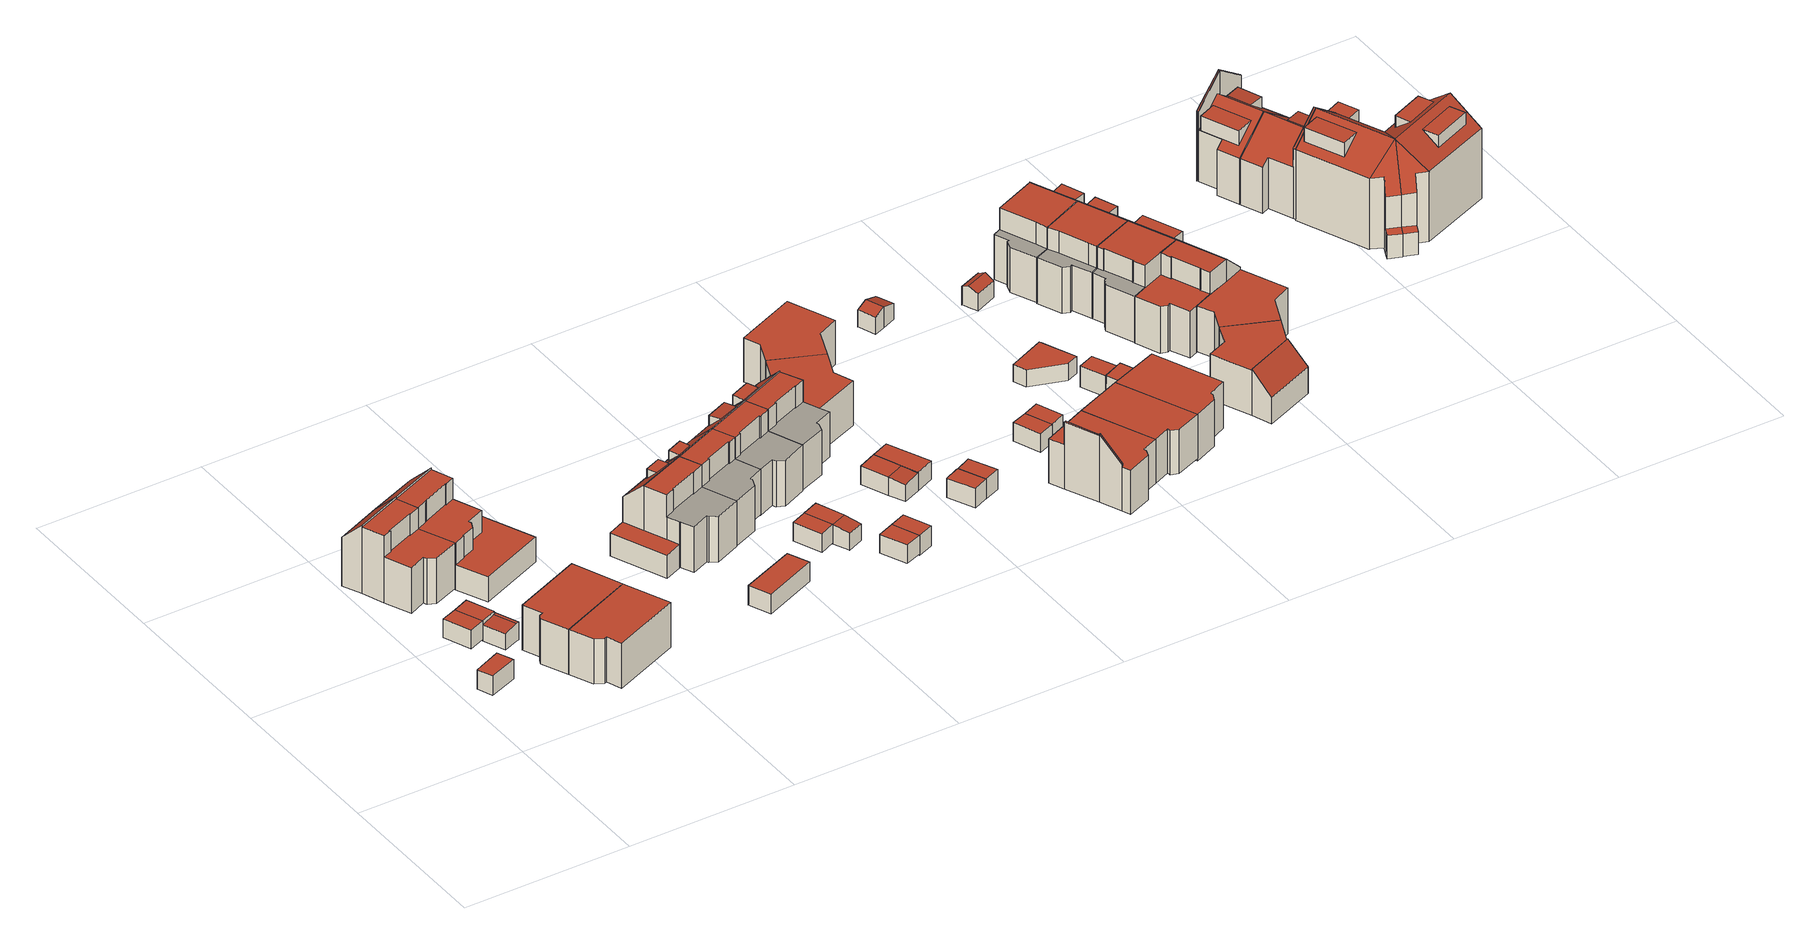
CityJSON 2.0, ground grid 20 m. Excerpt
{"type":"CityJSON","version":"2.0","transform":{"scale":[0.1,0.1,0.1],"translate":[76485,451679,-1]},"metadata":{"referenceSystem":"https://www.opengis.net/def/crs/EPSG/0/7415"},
"CityObjects":{
"building1":{"type":"Building","attributes":{"Volume":17.72,"Dakoppervlakte":7.4,"Muuroppervlakte":27.18,"Vloeroppervlakte":7.4,"hoogte_Z_max_in_m_NAP":2.68,"GEB_DOEL":"onbekend","dateOfConstruction":"1982-01-01","measuredHeight":2.39},"geometry":[{"type":"Solid","lod":"2","boundaries":[[[[0,1,2,3]],[[4,5,6,7]],[[3,4,7,0]],[[3,2,5,4]],[[1,6,5,2]],[[0,7,6,1]]]],"semantics":{"surfaces":[{"type":"GroundSurface"},{"type":"RoofSurface"},{"type":"WallSurface"}],"values":[[0,1,2,2,2,2]]}}]},
"building2":{"type":"Building","attributes":{"Volume":16.77,"Dakoppervlakte":7.09,"Muuroppervlakte":26.1,"Vloeroppervlakte":7.09,"hoogte_Z_max_in_m_NAP":2.85,"GEB_DOEL":"onbekend","dateOfConstruction":"1982-01-01","measuredHeight":2.37},"geometry":[{"type":"Solid","lod":"2","boundaries":[[[[8,9,10,11]],[[12,13,14,15]],[[8,11,13,12]],[[11,10,14,13]],[[14,10,9,15]],[[8,12,15,9]]]],"semantics":{"surfaces":[{"type":"GroundSurface"},{"type":"RoofSurface"},{"type":"WallSurface"}],"values":[[0,1,2,2,2,2]]}}]},
"building3":{"type":"Building","attributes":{"Volume":32.86,"Dakoppervlakte":13.77,"Muuroppervlakte":42.15,"Vloeroppervlakte":13.72,"hoogte_Z_max_in_m_NAP":2.85,"GEB_DOEL":"onbekend","dateOfConstruction":"1982-01-01","measuredHeight":2.59},"geometry":[{"type":"Solid","lod":"2","boundaries":[[[[16,17,18,19,20,21,22,23]],[[24,25,15,14]],[[26,27,28,29,30]],[[31,32,26,30]],[[16,15,25,17]],[[16,23,31,14,15]],[[32,31,23,22]],[[27,26,32,22,21,20]],[[20,19,28,27]],[[19,18,29,28]],[[29,24,14,31,30]],[[24,29,18,17,25]]]],"semantics":{"surfaces":[{"type":"GroundSurface"},{"type":"RoofSurface"},{"type":"WallSurface"}],"values":[[0,1,1,1,2,2,2,2,2,2,2,2]]}}]},
"building4":{"type":"Building","attributes":{"Volume":387.32,"Dakoppervlakte":62.64,"Muuroppervlakte":218.38,"Vloeroppervlakte":56.43,"hoogte_Z_max_in_m_NAP":8.89,"GEB_DOEL":"woonfunctie","dateOfConstruction":"1982-01-01","measuredHeight":8.46},"geometry":[{"type":"Solid","lod":"2","boundaries":[[[[33,34,35,36,37,38,39,40,41,42,43]],[[44,45,46,47,48,49,50,51,52,53,54]],[[55,56,57,58,59,60,61,62]],[[63,64,65,66]],[[43,42,52,51]],[[42,41,53,52]],[[47,36,35,48]],[[49,48,35,34]],[[43,51,50,33]],[[58,57,53,41,40]],[[60,59,37,36,47]],[[66,58,40,39,63]],[[63,39,38,64]],[[38,37,59,65,64]],[[66,65,59,58]],[[61,60,47,46]],[[61,46,45,62]],[[44,55,62,45]],[[55,44,54,56]],[[53,57,56,54]],[[34,33,50,49]]]],"semantics":{"surfaces":[{"type":"GroundSurface"},{"type":"RoofSurface"},{"type":"WallSurface"}],"values":[[0,1,1,1,2,2,2,2,2,2,2,2,2,2,2,2,2,2,2,2,2]]}}]},
"building5":{"type":"Building","attributes":{"Volume":339.16,"Dakoppervlakte":59.83,"Muuroppervlakte":181.78,"Vloeroppervlakte":59.83,"hoogte_Z_max_in_m_NAP":5.83,"GEB_DOEL":"woonfunctie","dateOfConstruction":"1982-01-01","measuredHeight":5.67},"geometry":[{"type":"Solid","lod":"2","boundaries":[[[[67,68,69,70,71,72,73]],[[74,75,76,77,78,79,80]],[[73,72,75,74]],[[72,71,76,75]],[[78,77,70,69]],[[69,68,79,78]],[[68,67,80,79]],[[80,67,73,74]],[[71,70,77,76]]]],"semantics":{"surfaces":[{"type":"GroundSurface"},{"type":"RoofSurface"},{"type":"WallSurface"}],"values":[[0,1,2,2,2,2,2,2,2]]}}]},
"building6":{"type":"Building","attributes":{"Volume":310.68,"Dakoppervlakte":54.98,"Muuroppervlakte":174.07,"Vloeroppervlakte":54.98,"hoogte_Z_max_in_m_NAP":5.83,"GEB_DOEL":"woonfunctie","dateOfConstruction":"1982-01-01","measuredHeight":5.65},"geometry":[{"type":"Solid","lod":"2","boundaries":[[[[81,67,73,82,83,84,85]],[[80,86,87,88,89,90,74]],[[84,83,89,88]],[[83,82,90,89]],[[67,80,74,73]],[[67,81,86,80]],[[81,85,87,86]],[[84,88,87,85]],[[73,74,90,82]]]],"semantics":{"surfaces":[{"type":"GroundSurface"},{"type":"RoofSurface"},{"type":"WallSurface"}],"values":[[0,1,2,2,2,2,2,2,2]]}}]},
"building7":{"type":"Building","attributes":{"Volume":600.62,"Dakoppervlakte":126.19,"Muuroppervlakte":268.01,"Vloeroppervlakte":119.68,"hoogte_Z_max_in_m_NAP":8.89,"GEB_DOEL":"woonfunctie","dateOfConstruction":"1982-01-01","measuredHeight":8.6},"geometry":[{"type":"Solid","lod":"2","boundaries":[[[[91,92,93,94,95,96,97,98,99,100,101]],[[102,103,104,105,106,107,108,109,110,111,112,113,114]],[[115,116,117,118,53,119,120,121,122,123,124,125,126]],[[127,128,129,130,58,57,131,132]],[[133,134,135,136,137,138]],[[66,139,140,63]],[[104,97,96,105]],[[106,105,96,95,135]],[[114,100,99,102]],[[99,98,103,102]],[[97,104,103,98]],[[101,100,114,119,53]],[[91,101,53,57,58]],[[93,137,136,94]],[[135,95,94,136]],[[63,140,137,93,92]],[[138,137,140,139,130]],[[130,129,126,133,138]],[[66,58,130,139]],[[53,118,131,57]],[[131,118,117,132]],[[132,117,116,127]],[[116,115,128,127]],[[126,129,128,115]],[[106,135,134,107]],[[124,109,108,125]],[[114,113,120,119]],[[120,113,112,121]],[[121,112,111,122]],[[122,111,110,123]],[[124,123,110,109]],[[133,126,125,108,107,134]],[[92,91,58,66,63]]]],"semantics":{"surfaces":[{"type":"GroundSurface"},{"type":"RoofSurface"},{"type":"WallSurface"}],"values":[[0,1,1,1,1,1,2,2,2,2,2,2,2,2,2,2,2,2,2,2,2,2,2,2,2,2,2,2,2,2,2,2,2]]}}]},
"building8":{"type":"Building","attributes":{"Volume":453.38,"Dakoppervlakte":53.26,"Muuroppervlakte":236.18,"Vloeroppervlakte":75.16,"hoogte_Z_max_in_m_NAP":8.62,"GEB_DOEL":"woonfunctie","dateOfConstruction":"1982-01-01","measuredHeight":8.49},"children":["building8-1"],"geometry":[{"type":"Solid","lod":"2","boundaries":[[[[141,142,143,144,145,146,147,148,149,150,151,152,153]],[[154,155,156,157,158,159,160,161]],[[162,163,164,165],[166,167,168,169]],[[170,171,172,173,174,175]],[[176,177,178,179,180,181,182,183,184,185,186,187,188]],[[145,144,176,188,173]],[[177,176,144,143]],[[143,142,178,177]],[[178,142,141,179]],[[141,153,180,179]],[[180,153,152,181]],[[152,151,182,181]],[[150,149,163,162,154]],[[163,149,148,170,164]],[[147,171,170,148]],[[171,147,146,172]],[[145,173,172,146]],[[155,165,164,170,175]],[[175,174,187,156,155]],[[162,165,155,154]],[[187,174,173,188]],[[159,184,183,160]],[[183,182,161,160]],[[186,157,156,187]],[[186,185,158,157]],[[159,158,185,184]],[[161,182,151,150,154]],[[166,169,189,190]],[[189,169,168]],[[190,189,168,167]],[[167,166,190]]]],"semantics":{"surfaces":[{"type":"GroundSurface"},{"type":"RoofSurface"},{"type":"OuterFloorSurface"},{"type":"WallSurface"}],"values":[[0,1,1,1,2,3,3,3,3,3,3,3,3,3,3,3,3,3,3,3,3,3,3,3,3,3,3,1,3,3,3]]}}]},
"building8-1":{"type":"BuildingInstallation","attributes":{"relationToConstruction":"outside"},"parents":["building8"],"geometry":[{"type":"MultiSurface","lod":"2","boundaries":[[[166,169,189,190]],[[189,169,168]],[[190,189,168,167]],[[167,166,190]]],"semantics":{"surfaces":[{"type":"RoofSurface"},{"type":"WallSurface"}],"values":[0,1,1,1]}}]},
"building9":{"type":"Building","attributes":{"Volume":45.9,"Dakoppervlakte":19.11,"Muuroppervlakte":46.59,"Vloeroppervlakte":19.11,"hoogte_Z_max_in_m_NAP":2.54,"GEB_DOEL":"onbekend","dateOfConstruction":"2011-01-01","measuredHeight":2.4},"geometry":[{"type":"Solid","lod":"2","boundaries":[[[[191,192,193,194]],[[195,196,197,198]],[[193,198,197,194]],[[198,193,192,195]],[[191,196,195,192]],[[191,194,197,196]]]],"semantics":{"surfaces":[{"type":"GroundSurface"},{"type":"RoofSurface"},{"type":"WallSurface"}],"values":[[0,1,2,2,2,2]]}}]},
"building10":{"type":"Building","attributes":{"Volume":380.04,"Dakoppervlakte":34.29,"Muuroppervlakte":215.53,"Vloeroppervlakte":55.4,"hoogte_Z_max_in_m_NAP":8.62,"GEB_DOEL":"woonfunctie","dateOfConstruction":"1982-01-01","measuredHeight":8.45},"children":["building10-1"],"geometry":[{"type":"Solid","lod":"2","boundaries":[[[[199,200,201,202,203,204,205,206,207,208,209]],[[210,154,161,211,212,213,214,215]],[[216,163,162,217],[218,219,220,221]],[[182,181,222,223,224,225,226,227,228,229,230]],[[223,208,207,224]],[[225,224,207,206]],[[206,205,226,225]],[[200,199,181,182]],[[223,222,209,208]],[[215,226,205,204,210]],[[182,161,154,201,200]],[[217,210,204,203,216]],[[202,163,216,203]],[[162,163,202,201,154]],[[162,154,210,217]],[[228,227,214,213]],[[214,227,226,215]],[[182,230,211,161]],[[211,230,229,212]],[[213,212,229,228]],[[199,209,222,181]],[[219,218,231,232]],[[218,221,231]],[[232,231,221,220]],[[220,219,232]]]],"semantics":{"surfaces":[{"type":"GroundSurface"},{"type":"RoofSurface"},{"type":"OuterFloorSurface"},{"type":"WallSurface"}],"values":[[0,1,1,2,3,3,3,3,3,3,3,3,3,3,3,3,3,3,3,3,3,1,3,3,3]]}}]},
"building10-1":{"type":"BuildingInstallation","attributes":{"relationToConstruction":"outside"},"parents":["building10"],"geometry":[{"type":"MultiSurface","lod":"2","boundaries":[[[219,218,231,232]],[[218,221,231]],[[232,231,221,220]],[[220,219,232]]],"semantics":{"surfaces":[{"type":"RoofSurface"},{"type":"WallSurface"}],"values":[0,1,1,1]}}]},
"building11":{"type":"Building","attributes":{"Volume":16.84,"Dakoppervlakte":7.26,"Muuroppervlakte":25.98,"Vloeroppervlakte":7.26,"hoogte_Z_max_in_m_NAP":2.52,"GEB_DOEL":"onbekend","dateOfConstruction":"1982-01-01","measuredHeight":2.32},"geometry":[{"type":"Solid","lod":"2","boundaries":[[[[233,234,235,236]],[[237,238,239,240]],[[233,236,238,237]],[[236,235,239,238]],[[234,240,239,235]],[[234,233,237,240]]]],"semantics":{"surfaces":[{"type":"GroundSurface"},{"type":"RoofSurface"},{"type":"WallSurface"}],"values":[[0,1,2,2,2,2]]}}]},
"building12":{"type":"Building","attributes":{"Volume":26.54,"Dakoppervlakte":11.54,"Muuroppervlakte":35.13,"Vloeroppervlakte":11.49,"hoogte_Z_max_in_m_NAP":2.52,"GEB_DOEL":"onbekend","dateOfConstruction":"1982-01-01","measuredHeight":2.38},"geometry":[{"type":"Solid","lod":"2","boundaries":[[[[241,242,243,244,245,246,247]],[[238,237,248,249]],[[250,251,252,248,237]],[[246,238,249,247]],[[246,245,237,238]],[[249,248,241,247]],[[243,251,250,237,245,244]],[[242,252,251,243]],[[241,248,252,242]]]],"semantics":{"surfaces":[{"type":"GroundSurface"},{"type":"RoofSurface"},{"type":"WallSurface"}],"values":[[0,1,1,2,2,2,2,2,2]]}}]},
"building13":{"type":"Building","attributes":{"Volume":382.36,"Dakoppervlakte":32.02,"Muuroppervlakte":216.3,"Vloeroppervlakte":55.36,"hoogte_Z_max_in_m_NAP":8.62,"GEB_DOEL":"woonfunctie","dateOfConstruction":"1982-01-01","measuredHeight":8.48},"children":["building13-1"],"geometry":[{"type":"Solid","lod":"2","boundaries":[[[[253,254,255,256,257,258,259,260,261,262,263]],[[264,210,215,265,266,267,268,269]],[[270,271,216,217],[272,273,274,275]],[[276,277,278,279,280,281,226,225,282,283,284]],[[226,254,253,225]],[[253,263,282,225]],[[263,262,283,282]],[[284,283,262,261]],[[260,259,277,276]],[[259,258,264,269,277]],[[255,254,226,215,210]],[[256,216,271,257]],[[210,217,216,256,255]],[[270,264,258,257,271]],[[210,264,270,217]],[[267,279,278,268]],[[278,277,269,268]],[[215,226,281,265]],[[280,266,265,281]],[[279,267,266,280]],[[261,260,276,284]],[[272,275,285,286]],[[285,275,274]],[[286,285,274,273]],[[286,273,272]]]],"semantics":{"surfaces":[{"type":"GroundSurface"},{"type":"RoofSurface"},{"type":"OuterFloorSurface"},{"type":"WallSurface"}],"values":[[0,1,1,2,3,3,3,3,3,3,3,3,3,3,3,3,3,3,3,3,3,1,3,3,3]]}}]},
"building13-1":{"type":"BuildingInstallation","attributes":{"relationToConstruction":"outside"},"parents":["building13"],"geometry":[{"type":"MultiSurface","lod":"2","boundaries":[[[272,275,285,286]],[[285,275,274]],[[286,285,274,273]],[[286,273,272]]],"semantics":{"surfaces":[{"type":"RoofSurface"},{"type":"WallSurface"}],"values":[0,1,1,1]}}]},
"building14":{"type":"Building","attributes":{"Volume":16.42,"Dakoppervlakte":7.15,"Muuroppervlakte":25.33,"Vloeroppervlakte":7.15,"hoogte_Z_max_in_m_NAP":2.66,"GEB_DOEL":"onbekend","dateOfConstruction":"1982-01-01","measuredHeight":2.3},"geometry":[{"type":"Solid","lod":"2","boundaries":[[[[287,288,289,290]],[[291,292,293,294]],[[289,288,294,293]],[[288,287,291,294]],[[290,292,291,287]],[[289,293,292,290]]]],"semantics":{"surfaces":[{"type":"GroundSurface"},{"type":"RoofSurface"},{"type":"WallSurface"}],"values":[[0,1,2,2,2,2]]}}]},
"building15":{"type":"Building","attributes":{"Volume":17.38,"Dakoppervlakte":7.15,"Muuroppervlakte":26.83,"Vloeroppervlakte":7.15,"hoogte_Z_max_in_m_NAP":2.66,"GEB_DOEL":"onbekend","dateOfConstruction":"1982-01-01","measuredHeight":2.43},"geometry":[{"type":"Solid","lod":"2","boundaries":[[[[295,296,297,298]],[[292,291,299,300]],[[292,295,298,291]],[[298,297,299,291]],[[296,300,299,297]],[[296,295,292,300]]]],"semantics":{"surfaces":[{"type":"GroundSurface"},{"type":"RoofSurface"},{"type":"WallSurface"}],"values":[[0,1,2,2,2,2]]}}]},
"building16":{"type":"Building","attributes":{"Volume":394.11,"Dakoppervlakte":33.94,"Muuroppervlakte":217.67,"Vloeroppervlakte":57.88,"hoogte_Z_max_in_m_NAP":8.62,"GEB_DOEL":"woonfunctie","dateOfConstruction":"1982-01-01","measuredHeight":8.39},"children":["building16-1"],"geometry":[{"type":"Solid","lod":"2","boundaries":[[[[301,302,303,304,305,306,307,308,309,310,311,312]],[[313,264,269,314,315,316,317,318]],[[319,271,270,320],[321,322,323,324]],[[325,326,327,328,329,330,331,277,276,332,333,334]],[[304,303,276,277]],[[303,302,332,276]],[[301,333,332,302]],[[333,301,312,334]],[[310,326,325,311]],[[327,326,310,309]],[[318,327,309,308,313]],[[269,264,305,304,277]],[[306,305,264,270,271]],[[320,313,308,307,319]],[[271,319,307,306]],[[264,313,320,270]],[[316,329,328,317]],[[328,327,318,317]],[[277,331,314,269]],[[314,331,330,315]],[[316,315,330,329]],[[312,311,325,334]],[[335,322,321,336]],[[321,324,336]],[[335,336,324,323]],[[323,322,335]]]],"semantics":{"surfaces":[{"type":"GroundSurface"},{"type":"RoofSurface"},{"type":"OuterFloorSurface"},{"type":"WallSurface"}],"values":[[0,1,1,2,3,3,3,3,3,3,3,3,3,3,3,3,3,3,3,3,3,3,1,3,3,3]]}}]},
"building16-1":{"type":"BuildingInstallation","attributes":{"relationToConstruction":"outside"},"parents":["building16"],"geometry":[{"type":"MultiSurface","lod":"2","boundaries":[[[335,322,321,336]],[[321,324,336]],[[335,336,324,323]],[[323,322,335]]],"semantics":{"surfaces":[{"type":"RoofSurface"},{"type":"WallSurface"}],"values":[0,1,1,1]}}]},
"building17":{"type":"Building","attributes":{"Volume":29.9,"Dakoppervlakte":13.09,"Muuroppervlakte":35.91,"Vloeroppervlakte":13.07,"hoogte_Z_max_in_m_NAP":2.52,"GEB_DOEL":"onbekend","dateOfConstruction":"1982-01-01","measuredHeight":2.32},"geometry":[{"type":"Solid","lod":"2","boundaries":[[[[337,338,339,340,341,342]],[[343,344,345,346]],[[345,344,347,348]],[[342,343,346,337]],[[343,342,341,344]],[[338,337,346,345]],[[348,347,340,339]],[[338,345,348,339]],[[341,340,347,344]]]],"semantics":{"surfaces":[{"type":"GroundSurface"},{"type":"RoofSurface"},{"type":"WallSurface"}],"values":[[0,1,1,2,2,2,2,2,2]]}}]},
"building18":{"type":"Building","attributes":{"Volume":30.19,"Dakoppervlakte":13.08,"Muuroppervlakte":36.45,"Vloeroppervlakte":13.08,"hoogte_Z_max_in_m_NAP":2.52,"GEB_DOEL":"onbekend","dateOfConstruction":"1982-01-01","measuredHeight":2.31},"geometry":[{"type":"Solid","lod":"2","boundaries":[[[[349,350,339,337]],[[351,346,352,353]],[[337,346,351,349]],[[337,339,352,346]],[[350,353,352,339]],[[353,350,349,351]]]],"semantics":{"surfaces":[{"type":"GroundSurface"},{"type":"RoofSurface"},{"type":"WallSurface"}],"values":[[0,1,2,2,2,2]]}}]},
"building19":{"type":"Building","attributes":{"Volume":305.31,"Dakoppervlakte":54.84,"Muuroppervlakte":170.01,"Vloeroppervlakte":54.84,"hoogte_Z_max_in_m_NAP":5.84,"GEB_DOEL":"woonfunctie","dateOfConstruction":"1982-01-01","measuredHeight":5.57},"geometry":[{"type":"Solid","lod":"2","boundaries":[[[[354,355,356,357,358,359,360]],[[361,362,363,364,365,326,366]],[[357,356,365,364]],[[365,356,355,326]],[[354,360,361,366]],[[359,362,361,360]],[[358,363,362,359]],[[357,364,363,358]],[[355,354,366,326]]]],"semantics":{"surfaces":[{"type":"GroundSurface"},{"type":"RoofSurface"},{"type":"WallSurface"}],"values":[[0,1,2,2,2,2,2,2,2]]}}]},
"building20":{"type":"Building","attributes":{"Volume":16.85,"Dakoppervlakte":7.02,"Muuroppervlakte":26.38,"Vloeroppervlakte":7.02,"hoogte_Z_max_in_m_NAP":2.66,"GEB_DOEL":"onbekend","dateOfConstruction":"1982-01-01","measuredHeight":2.4},"geometry":[{"type":"Solid","lod":"2","boundaries":[[[[367,368,369,370,371,372]],[[373,374,375,376,377,378]],[[377,369,368,367,373,378]],[[372,374,373,367]],[[374,372,371,370,376,375]],[[370,369,377,376]]]],"semantics":{"surfaces":[{"type":"GroundSurface"},{"type":"RoofSurface"},{"type":"WallSurface"}],"values":[[0,1,2,2,2,2]]}}]},
"building21":{"type":"Building","attributes":{"Volume":16.94,"Dakoppervlakte":7.02,"Muuroppervlakte":26.53,"Vloeroppervlakte":7.02,"hoogte_Z_max_in_m_NAP":2.66,"GEB_DOEL":"onbekend","dateOfConstruction":"1982-01-01","measuredHeight":2.42},"geometry":[{"type":"Solid","lod":"2","boundaries":[[[[379,380,381,382]],[[374,373,383,384]],[[379,382,373,374]],[[382,381,383,373]],[[380,384,383,381]],[[379,374,384,380]]]],"semantics":{"surfaces":[{"type":"GroundSurface"},{"type":"RoofSurface"},{"type":"WallSurface"}],"values":[[0,1,2,2,2,2]]}}]},
"building22":{"type":"Building","attributes":{"Volume":322.24,"Dakoppervlakte":57.71,"Muuroppervlakte":175.65,"Vloeroppervlakte":57.71,"hoogte_Z_max_in_m_NAP":5.84,"GEB_DOEL":"woonfunctie","dateOfConstruction":"1982-01-01","measuredHeight":5.58},"geometry":[{"type":"Solid","lod":"2","boundaries":[[[[385,386,387,359,358,388,389]],[[390,363,362,391,392,393,394]],[[388,358,363,390]],[[358,359,362,363]],[[392,391,387,386]],[[392,386,385,393]],[[389,394,393,385]],[[388,390,394,389]],[[387,391,362,359]]]],"semantics":{"surfaces":[{"type":"GroundSurface"},{"type":"RoofSurface"},{"type":"WallSurface"}],"values":[[0,1,2,2,2,2,2,2,2]]}}]},
"building23":{"type":"Building","attributes":{"Volume":320.82,"Dakoppervlakte":57.46,"Muuroppervlakte":208.79,"Vloeroppervlakte":57.33,"hoogte_Z_max_in_m_NAP":8.81,"GEB_DOEL":"woonfunctie","dateOfConstruction":"1982-01-01","measuredHeight":8.55},"geometry":[{"type":"Solid","lod":"2","boundaries":[[[[395,396,397,398,399,400,401,402,403,404]],[[405,406,407,408,409,410,411,412,413,414,415,416]],[[417,418,419,420]],[[421,422,423,424]],[[410,398,397,411]],[[411,397,396,412]],[[404,403,405,416]],[[402,401,407,406]],[[407,401,400,408]],[[400,399,409,408]],[[398,410,409,399]],[[412,396,395,420,419]],[[404,416,421,424,420,395]],[[423,417,420,424]],[[417,414,413,418]],[[413,412,419,418]],[[416,415,422,421]],[[422,415,414,417,423]],[[406,405,403,402]]]],"semantics":{"surfaces":[{"type":"GroundSurface"},{"type":"RoofSurface"},{"type":"WallSurface"}],"values":[[0,1,1,1,2,2,2,2,2,2,2,2,2,2,2,2,2,2,2]]}}]},
"building24":{"type":"Building","attributes":{"Volume":15.96,"Dakoppervlakte":6.8,"Muuroppervlakte":25.31,"Vloeroppervlakte":6.8,"hoogte_Z_max_in_m_NAP":2.64,"GEB_DOEL":"onbekend","dateOfConstruction":"1982-01-01","measuredHeight":2.35},"geometry":[{"type":"Solid","lod":"2","boundaries":[[[[425,426,427,428]],[[429,430,431,432]],[[428,430,429,425]],[[428,427,431,430]],[[426,432,431,427]],[[426,425,429,432]]]],"semantics":{"surfaces":[{"type":"GroundSurface"},{"type":"RoofSurface"},{"type":"WallSurface"}],"values":[[0,1,2,2,2,2]]}}]},
"building25":{"type":"Building","attributes":{"Volume":16.03,"Dakoppervlakte":6.8,"Muuroppervlakte":25.44,"Vloeroppervlakte":6.8,"hoogte_Z_max_in_m_NAP":2.64,"GEB_DOEL":"onbekend","dateOfConstruction":"1982-01-01","measuredHeight":2.36},"geometry":[{"type":"Solid","lod":"2","boundaries":[[[[433,434,425,428]],[[430,429,435,436]],[[428,430,436,433]],[[430,428,425,429]],[[434,435,429,425]],[[433,436,435,434]]]],"semantics":{"surfaces":[{"type":"GroundSurface"},{"type":"RoofSurface"},{"type":"WallSurface"}],"values":[[0,1,2,2,2,2]]}}]},
"building26":{"type":"Building","attributes":{"Volume":325.6,"Dakoppervlakte":58.6,"Muuroppervlakte":177.27,"Vloeroppervlakte":58.6,"hoogte_Z_max_in_m_NAP":5.81,"GEB_DOEL":"woonfunctie","dateOfConstruction":"1982-01-01","measuredHeight":5.56},"geometry":[{"type":"Solid","lod":"2","boundaries":[[[[437,399,398,438,439,440,441]],[[409,442,443,444,445,446,410]],[[438,398,410,446]],[[398,399,409,410]],[[437,441,443,442]],[[443,441,440,444]],[[440,439,445,444]],[[438,446,445,439]],[[399,437,442,409]]]],"semantics":{"surfaces":[{"type":"GroundSurface"},{"type":"RoofSurface"},{"type":"WallSurface"}],"values":[[0,1,2,2,2,2,2,2,2]]}}]},
"building27":{"type":"Building","attributes":{"Volume":16.16,"Dakoppervlakte":7.47,"Muuroppervlakte":23.5,"Vloeroppervlakte":7.09,"hoogte_Z_max_in_m_NAP":2.7,"GEB_DOEL":"onbekend","dateOfConstruction":"1982-01-01","measuredHeight":2.55},"geometry":[{"type":"Solid","lod":"2","boundaries":[[[[447,448,449,450,451,452,453,454]],[[455,456,457,458,459]],[[458,460,461,462,459]],[[462,461,460,449,448,447]],[[457,456,455,453,452,451]],[[450,458,457,451]],[[459,462,447,454,453,455]],[[450,449,460,458]]]],"semantics":{"surfaces":[{"type":"GroundSurface"},{"type":"RoofSurface"},{"type":"WallSurface"}],"values":[[0,1,1,2,2,2,2,2]]}}]},
"building28":{"type":"Building","attributes":{"Volume":36.25,"Dakoppervlakte":17.1,"Muuroppervlakte":35.89,"Vloeroppervlakte":17.1,"hoogte_Z_max_in_m_NAP":2.24,"GEB_DOEL":"onbekend","dateOfConstruction":"1982-01-01","measuredHeight":2.12},"geometry":[{"type":"Solid","lod":"2","boundaries":[[[[463,464,465,466,467,468,469]],[[470,471,472,473,474,475,476]],[[474,473,472,465,464,463]],[[463,469,475,474]],[[469,468,476,475]],[[468,467,470,476]],[[472,471,470,467,466,465]]]],"semantics":{"surfaces":[{"type":"GroundSurface"},{"type":"RoofSurface"},{"type":"WallSurface"}],"values":[[0,1,2,2,2,2,2]]}}]},
"building29":{"type":"Building","attributes":{"Volume":392.2,"Dakoppervlakte":76.66,"Muuroppervlakte":225.55,"Vloeroppervlakte":76.66,"hoogte_Z_max_in_m_NAP":5.81,"GEB_DOEL":"woonfunctie","dateOfConstruction":"1982-01-01","measuredHeight":5.78},"geometry":[{"type":"Solid","lod":"2","boundaries":[[[[477,478,479,480,481,482,483,484,485,486,487,488,489]],[[490,491,446,445,492,493,494]],[[495,496,497,498]],[[499,500,501,502]],[[486,485,490,494]],[[485,484,497,491,490]],[[445,489,488,492]],[[492,488,487,493]],[[494,493,487,486]],[[479,478,496,495]],[[484,483,501,498,497]],[[481,499,502,482]],[[481,480,500,499]],[[502,501,483,482]],[[479,495,498,501,500,480]],[[491,497,496,478,477,446]],[[446,477,489,445]]]],"semantics":{"surfaces":[{"type":"GroundSurface"},{"type":"RoofSurface"},{"type":"WallSurface"}],"values":[[0,1,1,1,2,2,2,2,2,2,2,2,2,2,2,2,2]]}}]},
"building30":{"type":"Building","attributes":{"Volume":14.01,"Dakoppervlakte":6.39,"Muuroppervlakte":22.51,"Vloeroppervlakte":5.67,"hoogte_Z_max_in_m_NAP":2.79,"GEB_DOEL":"onbekend","dateOfConstruction":"1982-01-01","measuredHeight":2.74},"geometry":[{"type":"Solid","lod":"2","boundaries":[[[[503,504,505,506,507,508,509,510]],[[511,512,513,514]],[[515,516,517,514,513,518]],[[510,516,515,503]],[[512,511,507,506]],[[513,512,506,505]],[[517,516,510,509,508,507,511,514]],[[518,513,505,504,503,515]]]],"semantics":{"surfaces":[{"type":"GroundSurface"},{"type":"RoofSurface"},{"type":"WallSurface"}],"values":[[0,1,1,2,2,2,2,2]]}}]},
"building31":{"type":"Building","attributes":{"Volume":316.41,"Dakoppervlakte":66.3,"Muuroppervlakte":160.21,"Vloeroppervlakte":59.61,"hoogte_Z_max_in_m_NAP":5.81,"GEB_DOEL":"woonfunctie","dateOfConstruction":"1982-01-01","measuredHeight":5.81},"geometry":[{"type":"Solid","lod":"2","boundaries":[[[[519,520,521,522,523,524,525,526,527,528]],[[529,530,531,532,533,534,535,536]],[[537,538,539,540]],[[530,529,523,522]],[[522,521,531,530]],[[535,534,526,525]],[[535,525,524,536]],[[537,540,527,526,534]],[[538,533,519,528,539]],[[540,539,528,527]],[[537,534,533,538]],[[523,529,536,524]],[[521,520,519,533,532,531]]]],"semantics":{"surfaces":[{"type":"GroundSurface"},{"type":"RoofSurface"},{"type":"WallSurface"}],"values":[[0,1,1,2,2,2,2,2,2,2,2,2,2]]}}]},
"building32":{"type":"Building","attributes":{"Volume":434.85,"Dakoppervlakte":48.04,"Muuroppervlakte":233.2,"Vloeroppervlakte":57.14,"hoogte_Z_max_in_m_NAP":8.41,"GEB_DOEL":"woonfunctie","dateOfConstruction":"1982-01-01","measuredHeight":8.45},"children":["building32-1"],"geometry":[{"type":"Solid","lod":"2","boundaries":[[[[541,542,543,544,545,546,547,548,549,550,551]],[[552,553,554,555,556]],[[557,558,559,560],[561,562,563,564]],[[565,566,567,568,569,570,571,572]],[[565,552,556,543,542]],[[547,546,555,554,571]],[[542,541,566,565]],[[567,551,550,568]],[[568,550,549,569]],[[569,549,548,570]],[[571,570,548,547]],[[572,553,552,565]],[[553,572,571,554]],[[556,560,559,544,543]],[[546,545,558,557,555]],[[559,558,545,544]],[[560,556,555,557]],[[541,551,567,566]],[[573,574,561,564]],[[573,563,562,574]],[[562,561,574]],[[573,564,563]]]],"semantics":{"surfaces":[{"type":"GroundSurface"},{"type":"RoofSurface"},{"type":"OuterFloorSurface"},{"type":"WallSurface"}],"values":[[0,1,1,2,3,3,3,3,3,3,3,3,3,3,3,3,3,3,1,3,3,3]]}}]},
"building32-1":{"type":"BuildingInstallation","attributes":{"relationToConstruction":"outside"},"parents":["building32"],"geometry":[{"type":"MultiSurface","lod":"2","boundaries":[[[573,574,561,564]],[[573,563,562,574]],[[562,561,574]],[[573,564,563]]],"semantics":{"surfaces":[{"type":"RoofSurface"},{"type":"WallSurface"}],"values":[0,1,1,1]}}]},
"building33":{"type":"Building","attributes":{"Volume":449.97,"Dakoppervlakte":50,"Muuroppervlakte":237.85,"Vloeroppervlakte":58.7,"hoogte_Z_max_in_m_NAP":8.41,"GEB_DOEL":"woonfunctie","dateOfConstruction":"1982-01-01","measuredHeight":8.49},"children":["building33-1"],"geometry":[{"type":"Solid","lod":"2","boundaries":[[[[575,576,577,578,579,580,581,582,583,584,585]],[[586,587,588,589,555,554]],[[590,591,558,557],[592,593,594,595]],[[571,570,596,597,598,599,600,601,602]],[[554,555,575,585,571]],[[579,578,589,588,600]],[[570,571,585,584]],[[583,596,570,584]],[[582,581,598,597]],[[598,581,580,599]],[[580,579,600,599]],[[602,586,554,571]],[[586,602,601,587]],[[600,588,587,601]],[[577,576,558,591]],[[555,557,558,576,575]],[[578,577,591,590,589]],[[557,555,589,590]],[[596,583,582,597]],[[603,604,595,594]],[[603,593,592,604]],[[592,595,604]],[[603,594,593]]]],"semantics":{"surfaces":[{"type":"GroundSurface"},{"type":"RoofSurface"},{"type":"OuterFloorSurface"},{"type":"WallSurface"}],"values":[[0,1,1,2,3,3,3,3,3,3,3,3,3,3,3,3,3,3,3,1,3,3,3]]}}]},
"building33-1":{"type":"BuildingInstallation","attributes":{"relationToConstruction":"outside"},"parents":["building33"],"geometry":[{"type":"MultiSurface","lod":"2","boundaries":[[[603,604,595,594]],[[603,593,592,604]],[[592,595,604]],[[603,594,593]]],"semantics":{"surfaces":[{"type":"RoofSurface"},{"type":"WallSurface"}],"values":[0,1,1,1]}}]},
"building34":{"type":"Building","attributes":{"Volume":444.36,"Dakoppervlakte":42.58,"Muuroppervlakte":235.06,"Vloeroppervlakte":57.73,"hoogte_Z_max_in_m_NAP":8.41,"GEB_DOEL":"woonfunctie","dateOfConstruction":"1982-01-01","measuredHeight":8.48},"children":["building34-1"],"geometry":[{"type":"Solid","lod":"2","boundaries":[[[[605,580,579,578,577,606,607,608,609,610,611]],[[589,588,612,613,614,615,616,617]],[[618,619,591,590],[620,621,622,623]],[[599,624,625,626,627,628,629,630,631,632,600]],[[588,589,578,579,600]],[[616,628,608,607,617]],[[625,611,610,626]],[[610,609,627,626]],[[579,580,599,600]],[[580,605,624,599]],[[611,625,624,605]],[[632,612,588,600]],[[632,631,613,612]],[[613,631,630,614]],[[630,629,615,614]],[[628,616,615,629]],[[619,618,617,607,606]],[[606,577,591,619]],[[589,590,591,577,578]],[[590,589,617,618]],[[608,628,627,609]],[[623,622,633,634]],[[633,621,620,634]],[[620,623,634]],[[633,622,621]]]],"semantics":{"surfaces":[{"type":"GroundSurface"},{"type":"RoofSurface"},{"type":"OuterFloorSurface"},{"type":"WallSurface"}],"values":[[0,1,1,2,3,3,3,3,3,3,3,3,3,3,3,3,3,3,3,3,3,1,3,3,3]]}}]},
"building34-1":{"type":"BuildingInstallation","attributes":{"relationToConstruction":"outside"},"parents":["building34"],"geometry":[{"type":"MultiSurface","lod":"2","boundaries":[[[623,622,633,634]],[[633,621,620,634]],[[620,623,634]],[[633,622,621]]],"semantics":{"surfaces":[{"type":"RoofSurface"},{"type":"WallSurface"}],"values":[0,1,1,1]}}]},
"building35":{"type":"Building","attributes":{"Volume":412.27,"Dakoppervlakte":65.76,"Muuroppervlakte":227.31,"Vloeroppervlakte":59.4,"hoogte_Z_max_in_m_NAP":8.41,"GEB_DOEL":"woonfunctie","dateOfConstruction":"1982-01-01","measuredHeight":8.58},"geometry":[{"type":"Solid","lod":"2","boundaries":[[[[635,636,637,638,639,640,641,642,643,644,645,646]],[[647,648,649,650,651,652,653,654,627,655,656,657]],[[658,659,660,661,662,617,663,664]],[[618,665,666,619]],[[654,644,643,627]],[[643,642,655,627]],[[656,655,642,641]],[[641,640,657,656]],[[640,639,647,657]],[[638,637,649,648]],[[662,661,649,637,636]],[[663,617,645,644,654]],[[619,646,645,617,618]],[[636,635,666,665,662]],[[619,666,635,646]],[[618,617,662,665]],[[663,654,653,664]],[[664,653,652,658]],[[658,652,651,659]],[[651,650,660,659]],[[649,661,660,650]],[[648,647,639,638]]]],"semantics":{"surfaces":[{"type":"GroundSurface"},{"type":"RoofSurface"},{"type":"WallSurface"}],"values":[[0,1,1,1,2,2,2,2,2,2,2,2,2,2,2,2,2,2,2,2,2,2]]}}]},
"building36":{"type":"Building","attributes":{"Volume":321.52,"Dakoppervlakte":56.69,"Muuroppervlakte":184.61,"Vloeroppervlakte":56.66,"hoogte_Z_max_in_m_NAP":8.41,"GEB_DOEL":"woonfunctie","dateOfConstruction":"1982-01-01","measuredHeight":8.5},"geometry":[{"type":"MultiSurface","lod":"2","boundaries":[[[667,668,669,670,671,672,673,674]],[[536,675,676,677,678,648,679,529]],[[671,670,529,679]],[[668,675,536,669]],[[668,667,676,675]],[[677,676,667,674]],[[677,674,673,672,648,678]],[[679,648,672,671]],[[678,665,666,677]],[[670,669,536,529]]],"semantics":{"surfaces":[{"type":"GroundSurface"},{"type":"RoofSurface"},{"type":"WallSurface"}],"values":[0,1,2,2,2,2,2,2,2,2]}}]},
"building37":{"type":"Building","attributes":{"Volume":384.81,"Dakoppervlakte":40.67,"Muuroppervlakte":241.73,"Vloeroppervlakte":49.28,"hoogte_Z_max_in_m_NAP":11.68,"GEB_DOEL":"woonfunctie","dateOfConstruction":"1980-01-01","measuredHeight":11.61},"children":["building37-1","building37-2"],"geometry":[{"type":"Solid","lod":"2","boundaries":[[[[680,681,682,683,684,685,686,687,688,689]],[[690,691,692,693,694],[695,696,697,698]],[[699,700,701,691,690,702],[703,704,705,706]],[[707,708,709,710]],[[710,709,711,712]],[[702,682,681,699]],[[701,700,680,689]],[[691,701,689,688]],[[683,711,709,684]],[[712,711,683,682,702]],[[692,687,686,693]],[[709,708,685,684]],[[710,712,702,690,694]],[[694,693,707,710]],[[686,685,708,707,693]],[[688,687,692,691]],[[681,680,700,699]],[[713,714,698,697]],[[713,697,696]],[[713,696,695,714]],[[695,698,714]],[[703,715,716,704]],[[715,706,705,716]],[[716,705,704]],[[703,706,715]]]],"semantics":{"surfaces":[{"type":"GroundSurface"},{"type":"RoofSurface"},{"type":"WallSurface"}],"values":[[0,1,1,1,1,2,2,2,2,2,2,2,2,2,2,2,2,1,2,2,2,1,2,2,2]]}}]},
"building37-1":{"type":"BuildingInstallation","attributes":{"relationToConstruction":"outside"},"parents":["building37"],"geometry":[{"type":"MultiSurface","lod":"2","boundaries":[[[713,714,698,697]],[[713,697,696]],[[713,696,695,714]],[[695,698,714]]],"semantics":{"surfaces":[{"type":"RoofSurface"},{"type":"WallSurface"}],"values":[0,1,1,1]}}]},
"building37-2":{"type":"BuildingInstallation","attributes":{"relationToConstruction":"outside"},"parents":["building37"],"geometry":[{"type":"MultiSurface","lod":"2","boundaries":[[[703,715,716,704]],[[715,706,705,716]],[[716,705,704]],[[703,706,715]]],"semantics":{"surfaces":[{"type":"RoofSurface"},{"type":"WallSurface"}],"values":[0,1,1,1]}}]},
"building38":{"type":"Building","attributes":{"Volume":383,"Dakoppervlakte":54.14,"Muuroppervlakte":243.15,"Vloeroppervlakte":50.26,"hoogte_Z_max_in_m_NAP":11.7,"GEB_DOEL":"woonfunctie","dateOfConstruction":"1980-01-01","measuredHeight":11.6},"children":["building38-1"],"geometry":[{"type":"Solid","lod":"2","boundaries":[[[[688,687,717,718,719,720,721,722,723,689]],[[691,701,724,725,726,727]],[[728,692,691,727],[729,730,731,732]],[[733,734,735,736]],[[737,738,734,733]],[[701,689,723,724]],[[725,722,721,726]],[[728,717,687,692]],[[691,692,687,688]],[[719,718,735,734]],[[736,735,718,717,728]],[[737,726,721,720,738]],[[734,738,720,719]],[[733,736,728,727,726,737]],[[688,689,701,691]],[[724,723,722,725]],[[739,740,731,730]],[[739,729,732,740]],[[740,732,731]],[[730,729,739]]]],"semantics":{"surfaces":[{"type":"GroundSurface"},{"type":"RoofSurface"},{"type":"WallSurface"}],"values":[[0,1,1,1,1,2,2,2,2,2,2,2,2,2,2,2,1,2,2,2]]}}]},
"building38-1":{"type":"BuildingInstallation","attributes":{"relationToConstruction":"outside"},"parents":["building38"],"geometry":[{"type":"MultiSurface","lod":"2","boundaries":[[[739,740,731,730]],[[739,729,732,740]],[[740,732,731]],[[730,729,739]]],"semantics":{"surfaces":[{"type":"RoofSurface"},{"type":"WallSurface"}],"values":[0,1,1,1]}}]},
"building39":{"type":"Building","attributes":{"Volume":752.13,"Dakoppervlakte":80.66,"Muuroppervlakte":339.93,"Vloeroppervlakte":73.95,"hoogte_Z_max_in_m_NAP":11.7,"GEB_DOEL":"woonfunctie","dateOfConstruction":"1980-01-01","measuredHeight":11.66},"children":["building39-1"],"geometry":[{"type":"Solid","lod":"2","boundaries":[[[[741,742,743,744,745,746,747,748,749,750,751,752]],[[753,754,755,756,757]],[[734,755,758,735]],[[759,756,755,734,738],[760,761,762,763]],[[764,765,766,767]],[[758,741,752,735]],[[750,749,759,738]],[[756,759,749,748,747,757]],[[753,757,747,746,766]],[[765,743,742,755,754]],[[764,767,745,744]],[[764,744,743,765]],[[746,745,767,766]],[[753,766,765,754]],[[742,741,758,755]],[[735,752,751,750,738,734]],[[762,761,768,769]],[[768,760,763,769]],[[769,763,762]],[[761,760,768]]]],"semantics":{"surfaces":[{"type":"GroundSurface"},{"type":"RoofSurface"},{"type":"WallSurface"}],"values":[[0,1,1,1,1,2,2,2,2,2,2,2,2,2,2,2,1,2,2,2]]}}]},
"building39-1":{"type":"BuildingInstallation","attributes":{"relationToConstruction":"outside"},"parents":["building39"],"geometry":[{"type":"MultiSurface","lod":"2","boundaries":[[[762,761,768,769]],[[768,760,763,769]],[[769,763,762]],[[761,760,768]]],"semantics":{"surfaces":[{"type":"RoofSurface"},{"type":"WallSurface"}],"values":[0,1,1,1]}}]},
"building40":{"type":"Building","attributes":{"Volume":770.09,"Dakoppervlakte":74.49,"Muuroppervlakte":340.32,"Vloeroppervlakte":75.76,"hoogte_Z_max_in_m_NAP":11.7,"GEB_DOEL":"woonfunctie","dateOfConstruction":"1980-01-01","measuredHeight":11.61},"children":["building40-1","building40-2"],"geometry":[{"type":"Solid","lod":"2","boundaries":[[[[770,771,772,773,774,775,776,777,778,779,780]],[[781,782,783,755],[784,785,786,787]],[[788,758,755,783],[789,790,791,792]],[[754,793,794,781,755]],[[764,795,796,765]],[[775,758,788,776]],[[758,775,774,755]],[[773,765,754,755,774]],[[794,780,779,781]],[[788,783,782,778,777,776]],[[772,771,795,764]],[[795,771,770,796]],[[754,765,796,793]],[[773,772,764,765]],[[779,778,782,781]],[[770,780,794,793,796]],[[797,798,785,784]],[[784,787,797]],[[787,786,798,797]],[[798,786,785]],[[790,799,800,791]],[[799,789,792,800]],[[800,792,791]],[[790,789,799]]]],"semantics":{"surfaces":[{"type":"GroundSurface"},{"type":"RoofSurface"},{"type":"WallSurface"}],"values":[[0,1,1,1,1,2,2,2,2,2,2,2,2,2,2,2,1,2,2,2,1,2,2,2]]}}]},
"building40-1":{"type":"BuildingInstallation","attributes":{"relationToConstruction":"outside"},"parents":["building40"],"geometry":[{"type":"MultiSurface","lod":"2","boundaries":[[[797,798,785,784]],[[784,787,797]],[[787,786,798,797]],[[798,786,785]]],"semantics":{"surfaces":[{"type":"RoofSurface"},{"type":"WallSurface"}],"values":[0,1,1,1]}}]},
"building40-2":{"type":"BuildingInstallation","attributes":{"relationToConstruction":"outside"},"parents":["building40"],"geometry":[{"type":"MultiSurface","lod":"2","boundaries":[[[790,799,800,791]],[[799,789,792,800]],[[800,792,791]],[[790,789,799]]],"semantics":{"surfaces":[{"type":"RoofSurface"},{"type":"WallSurface"}],"values":[0,1,1,1]}}]},
"building41":{"type":"Building","attributes":{"Volume":20.24,"Dakoppervlakte":8.28,"Muuroppervlakte":28.34,"Vloeroppervlakte":8.28,"hoogte_Z_max_in_m_NAP":2.54,"GEB_DOEL":"onbekend","dateOfConstruction":"1980-01-01","measuredHeight":2.44},"geometry":[{"type":"Solid","lod":"2","boundaries":[[[[801,802,803,804,805]],[[806,807,808,809,810]],[[803,802,808,807]],[[802,801,809,808]],[[803,807,806,804]],[[805,804,806,810,809,801]]]],"semantics":{"surfaces":[{"type":"GroundSurface"},{"type":"RoofSurface"},{"type":"WallSurface"}],"values":[[0,1,2,2,2,2]]}}]}
},
"vertices":[
[51,126,13],[59,107,13],[25,94,13],[18,112,13],[18,112,37],[25,94,37],[59,107,37],[51,126,37],
[37,205,15],[56,212,15],[69,180,15],[50,172,15],[37,205,38],[50,172,38],[69,180,38],[56,212,38],
[56,212,13],[75,220,13],[88,188,13],[90,189,13],[101,162,13],[98,161,13],[80,154,13],[69,180,13],[88,188,38],[75,220,38],[98,161,35],[101,162,35],[90,189,35],[88,188,35],[87,187,35],[69,180,33],[80,154,33],
[56,264,14],[54,268,14],[34,259,14],[21,290,14],[11,316,14],[1,339,14],[57,363,14],[67,339,14],[77,313,14],[95,272,14],[65,260,14],[64,309,71],[30,295,71],[31,294,71],[21,290,71],[34,259,71],[54,268,71],[56,264,71],[65,260,71],[95,272,71],[77,313,71],[64,308,71],[64,309,97],[64,308,97],[77,313,97],[67,339,97],[11,316,97],[21,290,97],[31,294,97],[30,295,97],[57,363,74],[1,339,74],[11,316,99],[67,339,99],
[111,84,12],[97,115,12],[100,121,12],[105,123,12],[95,146,12],[177,180,12],[201,122,12],[201,122,68],[177,180,68],[95,146,68],[105,123,68],[100,121,68],[97,115,68],[111,84,68],
[123,56,12],[224,68,12],[143,34,12],[136,52,12],[133,51,12],[123,56,68],[133,51,68],[136,52,68],[143,34,68],[224,68,68],
[67,339,13],[57,363,13],[115,387,13],[136,396,13],[163,332,13],[164,331,13],[167,322,13],[190,268,13],[111,235,13],[95,271,13],[77,313,13],[111,235,44],[190,268,44],[167,322,44],[164,331,44],[163,332,44],[141,323,44],[149,305,44],[127,296,44],[128,293,44],[124,284,44],[109,278,44],[109,277,44],[95,271,44],[124,333,71],[123,334,71],[91,320,71],[90,319,71],[95,271,71],[109,277,71],[109,278,71],[124,284,71],[128,293,71],[127,296,71],[149,305,71],[135,338,71],[123,334,97],[124,333,97],[135,338,97],[125,363,97],[90,319,97],[91,320,97],[135,338,43],[141,323,43],[163,332,43],[136,396,43],[115,387,43],[125,363,43],[125,363,99],[115,387,73],
[339,174,11],[338,176,11],[317,167,11],[310,182,11],[309,182,11],[288,173,11],[261,238,11],[282,247,11],[341,271,11],[351,247,11],[362,222,11],[378,182,11],[348,169,11],[351,247,95],[292,223,95],[303,197,95],[314,202,95],[314,203,95],[348,217,95],[348,216,95],[362,222,95],[351,247,96],[341,271,71],[282,247,71],[292,223,96],[321,243,89],[316,254,77],[335,262,77],[340,250,89],[282,247,40],[261,238,40],[288,173,40],[309,182,40],[303,197,40],[292,223,40],[310,182,68],[317,167,68],[338,176,68],[339,174,68],[348,169,68],[378,182,68],[362,222,68],[348,216,68],[348,217,68],[314,203,68],[314,202,68],[303,197,68],[309,182,68],[335,262,89],[316,254,89],
[343,63,11],[332,89,11],[396,115,11],[407,90,11],[332,89,35],[343,63,35],[407,90,35],[396,115,35],
[378,182,12],[362,222,12],[351,247,12],[341,271,12],[396,294,12],[406,270,12],[417,245,12],[429,215,12],[411,207,12],[412,205,12],[408,194,12],[406,270,95],[374,227,95],[373,228,95],[407,242,95],[408,241,95],[417,245,95],[396,294,71],[406,270,96],[375,265,89],[357,257,89],[352,269,77],[371,277,77],[408,194,68],[412,205,68],[411,207,68],[429,215,68],[417,245,68],[408,241,68],[407,242,68],[373,228,68],[374,227,68],[371,277,89],[352,269,89],
[463,133,12],[445,125,12],[431,158,12],[450,166,12],[463,133,35],[450,166,35],[431,158,35],[445,125,35],
[482,141,11],[490,122,11],[471,114,11],[471,115,11],[463,133,11],[450,166,11],[469,174,11],[482,141,35],[469,174,35],[471,115,32],[471,114,32],[490,122,32],
[429,215,11],[417,245,11],[406,270,11],[396,294,11],[451,317,11],[461,293,11],[472,268,11],[488,228,11],[459,215,11],[450,219,11],[448,223,11],[461,293,95],[425,248,95],[425,249,95],[458,263,95],[459,262,95],[472,268,95],[461,293,96],[451,317,71],[427,287,89],[421,300,75],[447,311,75],[452,297,89],[488,228,68],[472,268,68],[459,262,68],[458,263,68],[425,249,68],[425,248,68],[448,223,68],[450,219,68],[459,215,68],[447,311,88],[421,300,88],
[525,66,14],[505,59,14],[492,90,14],[512,98,14],[525,66,37],[512,98,37],[492,90,37],[505,59,37],
[512,98,12],[531,106,12],[544,74,12],[525,66,12],[544,74,37],[531,106,37],
[522,250,12],[519,240,12],[488,228,12],[472,268,12],[461,293,12],[451,317,12],[508,341,12],[518,317,12],[530,292,12],[538,273,12],[543,262,12],[521,253,12],[518,317,95],[485,273,95],[484,274,95],[518,288,95],[518,287,95],[530,292,95],[508,341,71],[518,317,96],[489,313,89],[465,303,89],[460,316,75],[484,326,75],[543,262,68],[538,273,68],[530,292,68],[518,287,68],[518,288,68],[484,274,68],[485,273,68],[519,240,68],[522,250,68],[521,253,68],[460,316,89],[484,326,89],
[565,214,12],[578,182,12],[586,163,12],[565,154,12],[556,173,12],[543,204,12],[543,204,35],[556,173,35],[578,182,35],[565,214,35],[565,154,33],[586,163,34],
[586,223,12],[608,173,12],[586,223,35],[586,163,35],[608,173,35],
[593,295,13],[538,273,13],[508,341,13],[528,349,13],[538,374,13],[597,350,13],[584,319,13],[584,319,68],[597,350,68],[538,374,68],[528,349,68],[508,341,68],[593,295,68],
[636,113,13],[634,112,13],[618,105,13],[603,136,13],[620,144,13],[622,144,13],[636,113,37],[622,144,37],[620,144,37],[603,136,37],[618,105,37],[634,112,37],
[622,144,12],[640,153,12],[655,121,12],[636,113,12],[655,121,37],[640,153,37],
[613,450,13],[636,395,13],[610,383,13],[549,401,13],[541,420,13],[549,401,68],[610,383,68],[636,395,68],[613,450,68],[541,420,68],
[729,45,13],[712,84,13],[704,101,13],[759,125,13],[795,41,13],[775,33,13],[776,30,13],[773,21,13],[744,9,13],[740,19,13],[744,9,68],[773,21,68],[776,30,68],[775,33,68],[795,41,68],[759,125,68],[704,101,68],[712,84,68],[714,85,68],[730,45,68],[741,20,68],[740,19,68],[730,45,96],[714,85,96],[712,84,96],[729,45,96],[740,19,71],[741,20,71],[730,45,98],[729,45,98],
[746,159,13],[727,151,13],[714,183,13],[733,190,13],[746,159,36],[733,190,36],[714,183,36],[727,151,36],
[752,198,13],[764,167,13],[764,167,36],[752,198,36],
[815,50,13],[815,148,13],[855,55,13],[825,43,13],[816,46,13],[815,50,68],[816,46,68],[825,43,68],[855,55,68],[815,148,68],
[722,452,11],[723,451,11],[731,432,11],[714,425,11],[701,420,11],[694,439,11],[693,441,11],[706,446,11],[693,441,32],[694,439,32],[701,420,32],[714,425,37],[706,446,37],[731,432,31],[723,451,31],[722,452,31],
[773,274,11],[776,275,11],[817,293,11],[818,291,11],[835,251,11],[821,245,11],[779,259,11],[835,251,32],[818,291,32],[817,293,32],[776,275,32],[773,274,32],[779,259,32],[821,245,32],
[815,148,10],[849,161,10],[835,196,10],[839,198,10],[826,230,10],[845,238,10],[859,206,10],[874,170,10],[908,89,10],[886,79,10],[887,76,10],[883,67,10],[855,55,10],[908,89,68],[874,170,68],[883,67,68],[887,76,68],[886,79,68],[835,196,41],[849,161,41],[874,170,41],[859,206,41],[826,230,36],[839,198,36],[859,206,36],[845,238,36],
[830,427,11],[830,426,11],[833,419,11],[837,409,11],[811,398,11],[806,408,11],[804,415,11],[803,416,11],[811,398,32],[837,409,32],[833,419,38],[806,408,38],[830,427,34],[803,416,34],[804,415,34],[830,426,34],
[945,92,10],[933,120,10],[925,140,10],[949,150,10],[959,175,10],[1018,151,10],[1004,118,10],[1004,117,10],[1014,94,10],[954,69,10],[959,175,66],[949,150,66],[925,140,66],[933,120,66],[945,92,66],[1004,117,66],[1004,118,66],[1018,151,66],[1004,117,68],[945,92,68],[954,69,43],[1014,94,43],
[856,437,10],[865,441,10],[915,462,10],[939,472,10],[962,418,10],[938,408,10],[887,386,10],[870,379,10],[857,409,10],[860,419,10],[863,420,10],[865,441,93],[882,400,93],[887,386,93],[938,408,93],[915,462,93],[938,408,94],[962,418,69],[939,472,69],[915,462,94],[931,442,88],[945,448,73],[955,422,73],[942,417,88],[865,441,66],[856,437,66],[863,420,66],[860,419,66],[857,409,66],[870,379,66],[887,386,66],[882,400,66],[955,422,88],[945,448,88],
[938,408,9],[962,418,9],[986,361,9],[962,351,9],[911,330,9],[903,326,9],[893,349,9],[890,347,9],[882,350,9],[870,379,9],[887,386,9],[893,374,93],[907,340,93],[911,330,93],[962,351,93],[962,351,94],[986,361,69],[961,410,73],[971,384,73],[957,379,88],[947,404,88],[882,350,66],[890,347,66],[893,349,66],[903,326,66],[911,330,66],[907,340,66],[893,374,66],[971,384,88],[961,410,88],
[909,310,9],[1009,306,9],[985,296,9],[934,275,9],[916,267,9],[902,300,9],[906,308,9],[914,323,93],[915,323,93],[929,289,93],[928,289,93],[934,275,93],[985,296,93],[985,296,94],[1009,306,69],[984,357,72],[1003,311,72],[988,305,88],[969,350,88],[909,310,66],[906,308,66],[902,300,66],[916,267,66],[934,275,66],[928,289,66],[929,289,66],[915,323,66],[914,323,66],[1003,311,88],[984,357,88],
[1032,249,8],[1009,239,8],[983,229,8],[960,219,8],[949,214,8],[939,237,8],[936,235,8],[928,238,8],[916,267,8],[959,286,8],[985,296,8],[1009,306,8],[949,214,66],[960,219,66],[983,229,66],[978,240,66],[979,240,66],[965,274,66],[964,273,66],[959,286,66],[928,238,66],[936,235,66],[939,237,66],[965,274,93],[979,240,93],[978,240,93],[983,229,93],[1009,239,93],[959,286,93],[964,273,93],[1009,239,94],[1032,249,69],
[1055,195,9],[1032,184,9],[1018,151,9],[959,175,9],[969,200,9],[960,219,9],[1009,239,9],[1032,249,9],[1032,184,66],[1055,195,66],[1032,249,66],[1009,239,66],[969,200,66],
[1126,437,11],[1135,441,11],[1124,468,11],[1123,470,11],[1159,485,11],[1195,500,11],[1195,498,11],[1218,445,11],[1177,428,11],[1137,411,11],[1155,481,101],[1177,428,101],[1218,445,68],[1195,498,68],[1159,483,97],[1187,492,76],[1198,464,76],[1180,457,91],[1169,484,91],[1135,441,75],[1126,437,68],[1137,411,68],[1124,468,75],[1146,475,93],[1164,432,93],[1143,423,75],[1125,466,75],[1195,498,98],[1195,500,98],[1159,485,127],[1159,483,127],[1123,470,98],[1124,468,98],[1198,464,90],[1187,492,90],[1125,466,93],[1143,423,93],
[1240,392,11],[1241,390,11],[1205,374,11],[1170,358,11],[1169,361,11],[1157,389,11],[1148,385,11],[1148,385,68],[1157,389,75],[1169,361,75],[1199,374,101],[1240,392,68],[1230,390,76],[1212,383,90],[1198,416,90],[1216,424,76],[1204,376,127],[1205,374,127],[1241,390,97],[1240,392,97],[1169,361,98],[1170,358,98],[1230,390,89],[1216,424,89],
[1264,336,10],[1243,284,10],[1229,251,10],[1226,244,10],[1211,250,10],[1214,257,10],[1219,268,10],[1206,274,10],[1205,274,10],[1170,358,10],[1205,374,10],[1241,390,10],[1214,257,82],[1229,251,82],[1243,284,127],[1206,274,98],[1219,268,98],[1264,336,97],[1205,274,98],[1180,357,105],[1201,366,122],[1220,321,122],[1199,312,105],[1226,244,39],[1229,251,42],[1214,257,42],[1211,250,39],[1180,357,122],[1199,312,122],
[1244,245,11],[1241,238,11],[1226,244,11],[1229,251,11],[1243,284,11],[1264,336,11],[1318,359,11],[1334,322,11],[1349,286,11],[1263,251,11],[1249,256,11],[1263,251,98],[1349,286,98],[1334,322,127],[1280,290,121],[1325,309,121],[1333,291,106],[1288,272,106],[1318,359,97],[1309,343,105],[1317,326,120],[1278,309,120],[1271,327,105],[1244,245,83],[1249,256,98],[1241,238,39],[1244,245,42],[1288,272,121],[1333,291,121],[1309,343,120],[1271,327,120],
[1282,444,11],[1271,467,11],[1301,480,11],[1311,457,11],[1296,450,11],[1311,457,35],[1301,480,35],[1271,467,35],[1282,444,35],[1296,450,35]
]}
